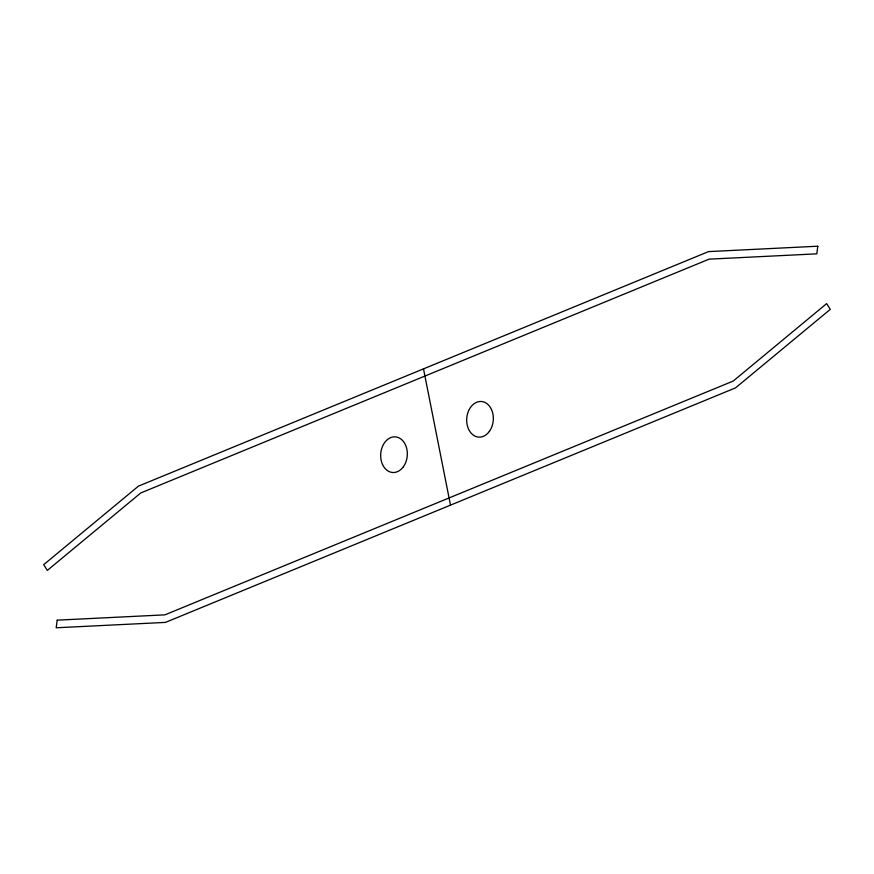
<?xml version="1.0" encoding="UTF-8"?>
<svg xmlns="http://www.w3.org/2000/svg" width="874" height="874" viewBox="0 0 874 874"><rect width="100%" height="100%" fill="white"/><g stroke="black" fill="none" stroke-linecap="round" stroke-linejoin="round"><path stroke-width="1.31" d="M423.508 368.861L450.492 505.139M57.192 620.158L56.198 627.783L165.459 622.397L735.526 387.881L830.3 309.33L826.662 303.606L733.22 381.053L164.913 614.848L57.192 620.158M817.802 246.217L816.808 253.842L709.087 259.152L140.78 492.947L47.338 570.394L43.7 564.67L138.474 486.119L708.541 251.603L817.802 246.217M489.374 431.406A17.862 13.307 -85.5 0 0 483.541 401.898A17.862 13.307 -85.5 0 0 467.109 424.611A17.862 13.307 -85.5 0 0 489.374 431.406M403.362 466.792A17.862 13.307 -85.5 0 0 397.528 437.284A17.862 13.307 -85.5 0 0 381.097 459.997A17.862 13.307 -85.5 0 0 403.362 466.792"/></g></svg>
